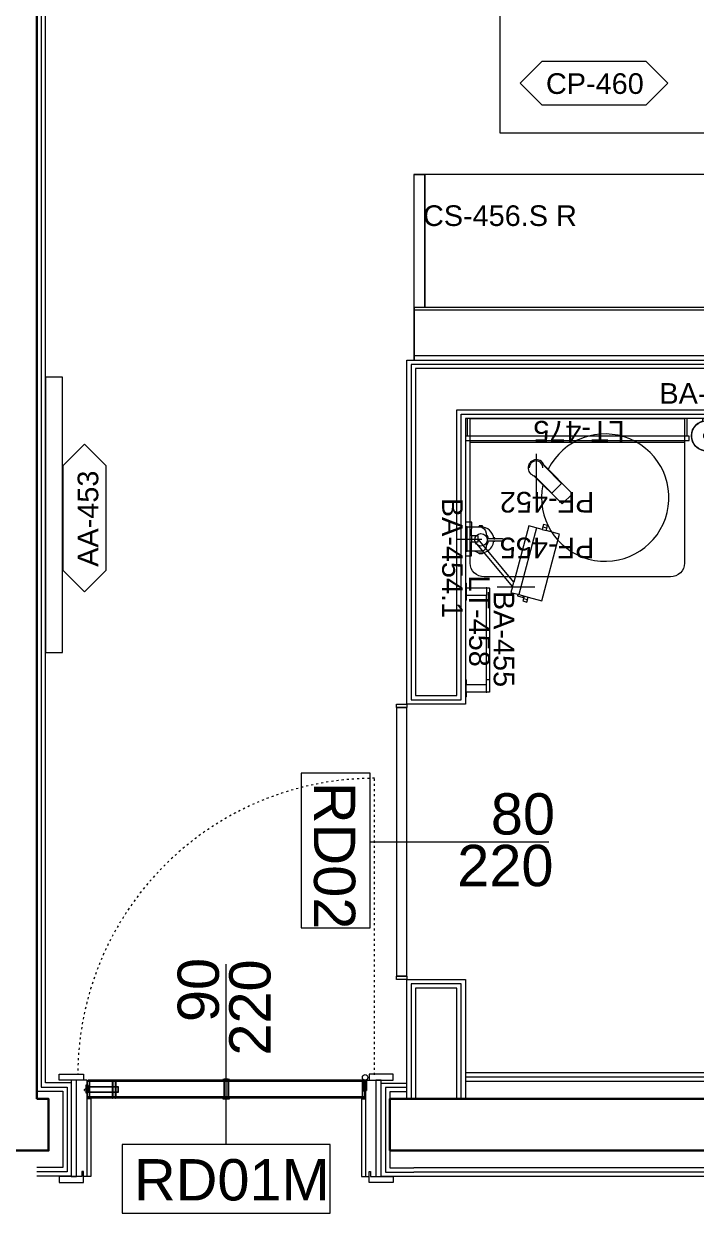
# Model space of a CAD drawing. Header units: centimetres. Extents: x 118932 to 154602, y -32682 to -23521.
# Drawn here: x 127534.4 to 127729.8, y -26105.2 to -25759.6 of the extents above; entities that cross this region are included whole.
import ezdxf

# ---------------------------------------------------------------- set-up
doc = ezdxf.new("R2010")
doc.units = ezdxf.units.CM
doc.header["$LTSCALE"] = 50
doc.header["$MEASUREMENT"] = 0
doc.linetypes.add('ACAD_ISO03W100', pattern=[30, 12, -18])
for name, color, linetype, lineweight, true_color in [('GEN_00_BL_Yazı', 7, 'Continuous', 0, 0x4f5250), ('GEN_02_TF_Islak Hacim', 7, 'Continuous', 5, 0x007cb0), ('GEN_02_TF_Kapı', 7, 'Continuous', 9, 0x4a3526), ('GEN_02_TF_Mobilya', 7, 'Continuous', 5, 0x745e3d), ('GEN_05_ML_Ahşap', 7, 'Continuous', 9, 0x745e3d), ('GEN_05_ML_Alçıpan-RefEdit0', 7, 'Continuous', 18, 0x008b29), ('GEN_05_ML_Alçıpan_giydirme', 7, 'Continuous', 18, 0x7ebab5), ('GEN_06_GR_Cam', 7, 'Continuous', 9, 0x6093ac), ('GEN_06_GR_İnce', 7, 'Continuous', 13, 0xb0b0a9), ('KALACAK DUVARLAR', 7, 'Continuous', 30, 0x005387)]:
    doc.layers.add(name, color=color, linetype=linetype, lineweight=lineweight, true_color=true_color)
doc.layers.add('GEN_02_TF_Halı', color=7, linetype='Continuous', lineweight=5, true_color=0x903373, transparency=0.8)
doc.styles.add('arial_1_18', font='arial.ttf', dxfattribs={"height": 0.2})
doc.styles.add('Arial_6', font='arial.ttf', dxfattribs={"height": 59.5325})

# ---------------------------------------------------------------- blocks, each defined once
blk = doc.blocks.new('level -1 d blok duvarlar')
at = {"layer": 'GEN_05_ML_Alçıpan-RefEdit0', "elevation": 0}
for points in [[(-1510.44, -627.2), (-1740.44, -627.2), (-1740.44, -710.2), (-1757.44, -710.2), (-1757.44, -610.2), (-1510.44, -610.2), (-1510.44, -612.7), (-1754.94, -612.7), (-1754.94, -707.7), (-1742.94, -707.7), (-1742.94, -624.7), (-1510.44, -624.7)], [(-1510.44, -611.45), (-1756.19, -611.45), (-1756.19, -708.95), (-1741.69, -708.95), (-1741.69, -625.95), (-1510.44, -625.95)], [(-1510.44, -627.2), (-1740.44, -627.2)], [(-1741.69, -824.81), (-1741.69, -791.45), (-1756.19, -791.45), (-1756.19, -824.81)]]:
    blk.add_lwpolyline(points, dxfattribs=at)
blk.add_lwpolyline([(-1742.94, -824.81), (-1742.94, -792.7), (-1754.94, -792.7), (-1754.94, -824.81), (-1757.44, -824.81), (-1757.44, -790.2), (-1740.44, -790.2), (-1740.44, -824.81)], close=True, dxfattribs=at)
at = {"layer": 'GEN_05_ML_Alçıpan_giydirme'}
for p, q in [((-1755.46, -844.83, 0), (-1492, -844.81, 0)), ((-1755.46, -846.08, 0), (-1492, -846.06, 0)), ((-1755.46, -847.33, 0), (-1492, -847.31, 0))]:
    blk.add_line(p, q, dxfattribs=at)
at = {"layer": 'GEN_05_ML_Alçıpan_giydirme', "elevation": 0}
for points in [[(-1785.98, -16.48), (-1864.99, -16.48), (-1864.94, -822.7), (-1857.44, -822.7), (-1857.44, -844.81), (-1865, -844.81)], [(-1784.73, -16.52), (-1784.73, -17.73), (-1863.74, -17.73), (-1863.69, -821.45), (-1856.19, -821.45), (-1856.19, -846.06), (-1865, -846.06)], [(-1865, -847.31), (-1854.94, -847.31), (-1854.94, -820.2), (-1862.44, -820.2), (-1862.49, -18.98), (-1783.48, -18.98), (-1783.48, -16.52)], [(-1585.99, -16.48), (-1507.94, -16.48), (-1507.94, -819.81), (-1740.44, -819.81)], [(-1587.24, -16.52), (-1587.24, -17.73), (-1509.19, -17.73), (-1509.19, -818.56), (-1740.44, -818.56)], [(-1588.49, -16.52), (-1588.49, -18.98), (-1510.44, -18.98), (-1510.44, -817.31), (-1740.44, -817.31)], [(-1755.44, -847.45), (-1764.94, -847.45), (-1764.94, -820.34), (-1757.44, -820.34)], [(-1757.44, -821.59), (-1763.69, -821.59), (-1763.69, -846.2), (-1755.44, -846.2)], [(-1757.44, -822.84), (-1762.44, -822.84), (-1762.44, -844.95), (-1755.44, -844.95)]]:
    blk.add_lwpolyline(points, dxfattribs=at)
blk = doc.blocks.new('KALACAK DUVARLAR LEVEL -1 D BLOK')
at = {"layer": 'KALACAK DUVARLAR', "elevation": 0}
for points in [[(-1221.94, 549.96), (-1218.49, 549.96), (-1218.49, 534.96), (-1242.44, 534.96), (-1242.44, 549.96), (-1236.94, 549.96), (-1236.94, 1352.39), (-1221.94, 1352.39)], [(-1119.4, 534.96), (-844.94, 534.96), (-844.94, 549.96), (-1119.4, 549.96)]]:
    blk.add_lwpolyline(points, close=True, dxfattribs=at)
blk = doc.blocks.new('Electric_Mirror-radiance - LT-475 ELETRIC MIRROR SINGLE-16191852-TYPE J')
at = {"layer": 'GEN_02_TF_Mobilya', "lineweight": 13}
for p, q in [((-312.3, 69.8), (312.3, 69.8)), ((-312.3, 69.8), (-312.3, 63.5)), ((312.3, 63.5), (312.3, 69.8)), ((325, 63.5), (-325, 63.5)), ((-325, 63.5), (-325, 50.8)), ((-325, 50.8), (325, 50.8)), ((-318.7, 50.8), (-318.7, 0)), ((318.7, 50.8), (318.7, 0)), ((325, 50.8), (325, 63.5)), ((-318.7, 0), (318.7, 0))]:
    blk.add_line(p, q, dxfattribs=at)
at = {"layer": 'GEN_00_BL_Yazı', "insert": (127.8, 5.9, 0), "char_height": 60, "width": 265.421, "attachment_point": 9, "style": 'Arial_6'}
blk.add_mtext('LT-475', dxfattribs=at)
blk = doc.blocks.new('makeup mirror 16__hcr07922_rfa - LT-458 SHAVING MIRROR-14453733-TYPE J')
at = {"layer": 'GEN_00_BL_Yazı'}
blk.add_line((48117.6, 10856), (48007.7, 10856), dxfattribs=at)
at = {"layer": 'GEN_02_TF_Islak Hacim'}
for p, q in [((47933.7, 11045.1), (47915.6, 11045.1)), ((47915.6, 11045.1), (47915.6, 10946.6)), ((47933.6, 11005.1), (47933.7, 11045.1)), ((48099.6, 11034.3), (48055.8, 10870.9)), ((48122.1, 11028.3), (48070.2, 10834.5)), ((48138.4, 11023.9), (48099.6, 11034.3)), ((48142.1, 11038.5), (48138.4, 11023.9)), ((48140.3, 11031.2), (48151.9, 11028.1)), ((48153.7, 11035.3), (48142.1, 11038.5)), ((48150, 11020.8), (48153.7, 11035.3)), ((47952.7, 11005.1), (47933.6, 11005.1)), ((47933.6, 11005.1), (47933.6, 10988)), ((47952.6, 10988), (47952.7, 10995)), ((47952.7, 10995), (47952.7, 11005.1)), ((48055.8, 10870.9), (47952.7, 10995)), ((48137, 10816.6), (48188.9, 11010.4)), ((48138.4, 11023.9), (48150, 11020.8)), ((48188.9, 11010.4), (48150, 11020.8)), ((47933.6, 10946.6), (47933.6, 10988)), ((47933.6, 10988), (47942.9, 10988)), ((47942.9, 10988), (48052, 10856.8)), ((47942.9, 10988), (47952.6, 10988)), ((47915.6, 10946.6), (47933.6, 10946.6)), ((48052, 10856.8), (48047.7, 10840.4)), ((48052, 10856.8), (48055.8, 10870.9)), ((48047.7, 10840.4), (48067.8, 10835.2)), ((48067.8, 10835.2), (48066.6, 10830.7)), ((48066.6, 10830.7), (48083.1, 10826.3)), ((48067.8, 10835.2), (48098.1, 10827.1)), ((48086.5, 10830.2), (48082.5, 10815.9)), ((48083.1, 10826.3), (48084.3, 10830.7)), ((48084.3, 10830.7), (48086.5, 10830.2)), ((48084.6, 10823.1), (48096.2, 10820)), ((48094.1, 10812.8), (48098.1, 10827.1)), ((48098.1, 10827.1), (48137, 10816.6)), ((48082.5, 10815.9), (48094.1, 10812.8))]:
    blk.add_line(p, q, dxfattribs=at)
at = {"layer": 'GEN_00_BL_Yazı', "insert": (47986.3, 10890.1), "char_height": 60, "width": 251.286, "attachment_point": 1, "rotation": 270, "style": 'Arial_6'}
blk.add_mtext('LT-458', dxfattribs=at)
blk = doc.blocks.new('Escobillero-pared_Tres-Max-tres_13463624 - BA-458 TOILET BRUSH HOLDER-14820998-TYPE J')
at = {"layer": 'GEN_00_BL_Yazı'}
blk.add_line((0, 50), (0, 88.6), dxfattribs=at)
at = {"layer": 'GEN_02_TF_Islak Hacim'}
for p, q in [((-10, 42.3), (-10, 50)), ((-10, 50), (10, 50)), ((10, 50), (-10, 50)), ((-10, 42.3), (-10, 50)), ((10, 50), (10, 42.3)), ((10, 42.3), (10, 50))]:
    blk.add_line(p, q, dxfattribs=at)
for radius in [43.5, 8]:
    blk.add_circle((0, 0), radius, dxfattribs=at)
blk.add_arc((0, 0), 43.5, 103.2903, 76.7097, dxfattribs=at)
at = {"layer": 'GEN_00_BL_Yazı', "insert": (143, 153.2), "char_height": 60, "width": 265.421, "attachment_point": 3, "style": 'Arial_6'}
blk.add_mtext('BA-458', dxfattribs=at)
blk = doc.blocks.new('Soap Dispenser - Trio - BA-454 SOAP DISPENSER -single-14380691-TYPE J')
at = {"layer": 'GEN_00_BL_Yazı'}
blk.add_line((1.1, -47.1), (1.1, 22.9), dxfattribs=at)
at = {"layer": 'GEN_02_TF_Islak Hacim', "flags": 128}
for points in [[(37.9, -5), (37.9, 0), (-33.1, 0), (-33.1, -5)], [(-38.5, -39.5), (-38.5, -49.5), (-40.9, -49.5), (-40.9, -39.5)], [(40.5, -49.5), (40.5, -39.5), (37.9, -39.5), (37.9, -49.5)], [(40.3, -39.5), (40.3, -49.5), (38.6, -49.5), (38.6, -39.5)], [(-4.4, -84.9), (-4.4, -83), (-3, -83), (-3, -84.9)], [(5.6, -84.9), (5.6, -83), (3, -83), (3, -84.9)]]:
    blk.add_lwpolyline(points, close=True, dxfattribs=at)
for points in [[(-9.8, -60.2), (-17.9, -60.2, -0.414214), (-33.1, -45), (-33.1, -5)], [(37.9, -5), (37.9, -40.2, -0.39688), (19.1, -60.2), (9.9, -60.2)], [(-3, -62.6), (-3, -102.6), (-3, -102.8), (-3, -103), (-3, -103.2), (-3, -103.4), (-3, -103.6), (-3, -103.8), (-3, -104), (-3, -104.2), (-3, -104.4), (-3, -104.5), (-3, -104.7), (-3, -104.9), (-3, -105.1), (-3, -105.2), (-3, -105.4), (-3, -105.6), (-3, -105.7), (-3, -105.9), (-3, -106), (-3, -106.2), (-3, -106.3), (-3, -106.4), (-3, -106.6), (-3, -106.7), (-3, -106.8), (-3, -106.9), (-3, -107), (-3, -107.1), (-3, -107.2), (-3, -107.6, 1), (3, -107.6), (3, -107.6), (3, -107.6), (3, -107.6), (3, -107.5), (3, -107.5), (3, -107.4), (3, -107.4), (3, -107.3), (3, -107.3), (3, -107.2), (3, -107.1), (3, -107), (3, -106.9), (3, -106.8), (3, -106.7), (3, -106.6), (3, -106.5), (3, -106.4), (3, -106.2), (3, -106.1), (3, -105.9), (3, -105.8), (3, -105.6), (3, -105.5), (3, -105.3), (3, -105.1), (3, -104.9), (3, -104.8), (3, -104.6), (3, -104.4), (3, -104.2), (3, -104), (3, -103.8), (3, -103.6), (3, -103.4), (3, -103.2), (3, -103), (3, -102.8), (3, -102.6), (3, -102.6), (3, -62.6)]]:
    blk.add_lwpolyline(points, format="xyb", dxfattribs=at)
for points in [[(-37.2, -49.5), (-40.9, -49.5), (-40.9, -39.5), (-37.1, -39.5)], [(-3, -82.3), (-3, -85), (-4.4, -85), (-4.4, -82.2)], [(3, -82.3), (3, -85), (5.6, -85), (5.6, -82)]]:
    blk.add_lwpolyline(points, dxfattribs=at)
at = {"layer": 'GEN_02_TF_Islak Hacim'}
blk.add_circle((0, -45), 18.2, dxfattribs=at)
for radius, start, end in [(37.5, 152.0898, 265.4435), (22, 224.0164, 262.212), (37.5, 274.5565, 1.1736), (22, 277.788, 316.0936)]:
    blk.add_arc((0, -45), radius, start, end, dxfattribs=at)
at = {"layer": 'GEN_00_BL_Yazı', "insert": (122.2, 7.7), "char_height": 60, "width": 331.384, "attachment_point": 1, "rotation": 180, "style": 'Arial_6'}
blk.add_mtext('BA-454.1', dxfattribs=at)
blk = doc.blocks.new('pf 455 right')
at = {"layer": 'GEN_02_TF_Islak Hacim', "color": 6}
for p, q in [((-42.67, -10.23), (-42.66, -20.59)), ((-42.67, -14.31), (-42.67, -24.66))]:
    blk.add_line(p, q, dxfattribs=at)
blk.add_lwpolyline([(0.35, 0), (0.35, -42, -0.414214), (-3.65, -46), (-57.85, -46, -0.414214), (-61.85, -42), (-61.85, 0)], format="xyb", close=True, dxfattribs=at)
for points in [[(-40.76, -19.24, 15.407853), (-39.2, -14.72)], [(-40.74, -14.27, 1), (-44.74, -14.27, 1)]]:
    blk.add_lwpolyline(points, format="xyb", dxfattribs=at)
for points in [[(-40.45, -13.46), (-32.17, -21.82), (-35.12, -24.77), (-43.53, -16.53)], [(-40.33, -13.87), (-35.32, -18.88), (-38.15, -21.7), (-43.22, -16.63)]]:
    blk.add_lwpolyline(points, dxfattribs=at)
blk.add_arc((-42.67, -14.31), 2.38, 10.5974, 256.7961, dxfattribs=at)
at = {"layer": 'GEN_00_BL_Yazı', "char_height": 6, "width": 26.0709, "attachment_point": 1, "rotation": 180.0073, "style": 'Arial_6'}
for s, insert in [('PF-452', (-25.77, -27.29)), ('PF-455', (-25.8, -40.58))]:
    blk.add_mtext(s, dxfattribs=dict(at, insert=insert))
blk = doc.blocks.new('BA 455 towel bar')
at = {"layer": 'GEN_02_TF_Islak Hacim', "lineweight": 13}
for p, q in [((-6828.6, -32310.9), (-6828.6, -32309.7)), ((-6777.8, -32309.7), (-6828.6, -32309.7)), ((-6813.8, -32311.7), (-6827.8, -32311.7)), ((-6814.6, -32370.2), (-6814.6, -32312.5)), ((-6813.8, -32311.7), (-6792.5, -32311.7)), ((-6778.6, -32311.7), (-6792.5, -32311.7)), ((-6791.7, -32312.5), (-6791.7, -32370.2)), ((-6777.8, -32309.7), (-6777.8, -32310.9)), ((-6547.5, -32310.9), (-6547.5, -32309.7)), ((-6496.7, -32309.7), (-6547.5, -32309.7)), ((-6532.7, -32311.7), (-6546.7, -32311.7)), ((-6533.5, -32370.2), (-6533.5, -32312.5)), ((-6511.4, -32311.7), (-6532.7, -32311.7)), ((-6497.5, -32311.7), (-6511.4, -32311.7)), ((-6510.6, -32312.5), (-6510.6, -32370.2)), ((-6496.7, -32309.7), (-6496.7, -32310.9)), ((-6814.6, -32379.1), (-6814.6, -32371.8)), ((-6813.8, -32371), (-6792.6, -32371)), ((-6511.5, -32379.9), (-6813.8, -32379.9)), ((-6792.6, -32371), (-6532.7, -32371)), ((-6777.8, -32371), (-6777.8, -32379.9)), ((-6547.5, -32379.9), (-6547.5, -32371)), ((-6511.5, -32371), (-6532.7, -32371)), ((-6510.6, -32371.8), (-6510.6, -32379.1))]:
    blk.add_line(p, q, dxfattribs=at)
for centre, radius, start, end in [((-6827.8, -32310.9), 0.797, 180, 270), ((-6813.8, -32312.5), 0.804, 90, 180), ((-6792.5, -32312.5), 0.804, 0, 90), ((-6778.6, -32310.9), 0.797, 270, 0), ((-6546.7, -32310.9), 0.797, 180, 270), ((-6532.7, -32312.5), 0.804, 90, 180), ((-6511.4, -32312.5), 0.804, 0, 90), ((-6497.5, -32310.9), 0.797, 270, 0), ((-6813.8, -32370.2), 0.814, 180, 270), ((-6813.8, -32371.8), 0.814, 90, 180), ((-6813.8, -32379.1), 0.82, 180, 270), ((-6792.6, -32370.2), 0.814, 270, 0), ((-6532.7, -32370.2), 0.814, 180, 270), ((-6511.5, -32370.2), 0.814, 270, 0), ((-6511.5, -32371.8), 0.814, 0, 90), ((-6511.5, -32379.1), 0.82, 270, 0)]:
    blk.add_arc(centre, radius, start, end, dxfattribs=at)
at = {"layer": 'GEN_00_BL_Yazı', "insert": (-6519.9, -32451.8), "char_height": 60, "width": 269.421, "attachment_point": 1, "rotation": 180, "style": 'Arial_6'}
blk.add_mtext('BA-455', dxfattribs=at)
blk = doc.blocks.new('LEVEL -1 ISLAK HACİM')
at = {"xscale": 0.1, "yscale": 0.1, "zscale": 0.1}
for name, p in [('Escobillero-pared_Tres-Max-tres_13463624 - BA-458 TOILET BRUSH HOLDER-14820998-TYPE J', (7655.14, 2581.47, 0)), ('makeup mirror 16__hcr07922_rfa - LT-458 SHAVING MIRROR-14453733-TYPE J', (2793.58, 1451.89, 0))]:
    blk.add_blockref(name, p, dxfattribs=at)
for name, p, xscale, yscale, zscale, rotation in [('Electric_Mirror-radiance - LT-475 ELETRIC MIRROR SINGLE-16191852-TYPE J', (7617.64, 2586.47, 0), 0.1, 0.1, 0.1, 180), ('Soap Dispenser - Trio - BA-454 SOAP DISPENSER -single-14380691-TYPE J', (7585.14, 2551.23, 0), 0.1000000000000063, 0.1000000000000063, 0.1000000000000063, 90), ('BA 455 towel bar', (4354.17, 3188.39, 0), 0.1000000000000057, 0.1000000000000057, 0.1000000000000057, 90)]:
    blk.add_blockref(name, p, dxfattribs=dict(xscale=xscale, yscale=yscale, zscale=zscale, rotation=rotation))
blk.add_blockref('pf 455 right', (7648.39, 2586.47, 0))
blk = doc.blocks.new('FFE-Tag')
at = {"color": 0}
blk.add_wipeout([(-8.76, 0), (-6.19, 2.57), (6.19, 2.57), (8.76, 0), (6.19, -2.57), (-6.19, -2.57)], dxfattribs=at).dxf.layer = 'GEN_00_BL_Yazı'
at = {"layer": 'GEN_00_BL_Yazı', "color": 0}
for p, q in [((-8.76, 0), (-6.19, 2.57)), ((6.19, 2.57), (-6.19, 2.57)), ((8.76, 0), (6.19, 2.57)), ((-8.76, 0), (-6.19, -2.57)), ((8.76, 0), (6.19, -2.57)), ((-6.19, -2.57), (6.19, -2.57))]:
    blk.add_line(p, q, dxfattribs=at)
blk = doc.blocks.new('CP-460_420(W)x2(H)x220(D)')
at = {"layer": 'GEN_00_BL_Yazı', "xscale": 2.448801272789196, "yscale": 2.448801272789196, "zscale": 2.448801272789196}
blk.add_blockref('FFE-Tag', (0, 0), dxfattribs=at)
at = {"layer": 'GEN_00_BL_Yazı', "insert": (-14, 2.92), "char_height": 6, "attachment_point": 1, "style": 'Arial_6'}
blk.add_mtext('CP-460', dxfattribs=at)
blk = doc.blocks.new('AA-453_')
at = {"layer": 'GEN_00_BL_Yazı', "insert": (-0.22, -1.08), "char_height": 6, "attachment_point": 5, "style": 'Arial_6'}
blk.add_mtext('AA-453', dxfattribs=at)
blk = doc.blocks.new('*U752')
at = {"layer": 'GEN_00_BL_Yazı', "xscale": 2.448801272789173, "yscale": 2.448801272789173, "zscale": 2.448801272789173}
blk.add_blockref('FFE-Tag', (0.87, 11.3), dxfattribs=at)
blk.add_lwpolyline([(-40, 0), (40, 0), (40, 5), (-40, 5)], close=True)
at = {"rotation": 180}
blk.add_blockref('AA-453_', (0.87, 11.31), dxfattribs=at)
blk = doc.blocks.new('CS-456.S R')
at = {"layer": 'GEN_00_BL_Yazı', "insert": (-0.19, -0.75), "char_height": 6, "attachment_point": 5, "style": 'Arial_6'}
blk.add_mtext('CS-456.S R', dxfattribs=at)
blk = doc.blocks.new('CS-456.S R MİNİBAR')
at = {"layer": 'GEN_02_TF_Mobilya'}
for p, q in [((-142.4, 53.97), (-139.23, 53.97)), ((-139.23, 53.97), (-142.4, 53.97)), ((-142.4, 53.97), (-142.4, 0)), ((-139.23, 53.97), (-139.23, 15.24)), ((-139.23, 53.97), (-139.23, 15.24)), ((-139.23, 15.24), (-139.23, 53.97)), ((-50.17, 53.97), (-139.23, 53.97)), ((-50.17, 53.97), (-139.23, 53.97)), ((-139.23, 15.24), (-139.23, 53.97)), ((0, 53.97), (-50.17, 53.97)), ((-50.17, 15.24), (-50.17, 53.97)), ((0, 53.97), (-50.17, 53.97)), ((-50.17, 15.24), (-50.17, 53.97)), ((-50.17, 53.97), (-50.17, 15.24)), ((-50.17, 53.97), (-50.17, 15.24)), ((0, 53.97), (0, 0)), ((0, 53.97), (0, 0)), ((-52.55, 15.24), (-142.24, 15.24)), ((-142.24, 14.6), (-142.24, 15.24)), ((-142.24, 14.6), (-142.24, 15.24)), ((-52.55, 15.24), (-142.24, 15.24)), ((-142.24, 14.6), (-52.55, 14.6)), ((-142.24, 1.27), (-142.24, 14.6)), ((-142.24, 14.6), (-52.55, 14.6)), ((-142.24, 1.27), (-142.24, 14.6)), ((-52.55, 15.24), (-52.55, 14.6)), ((-52.55, 15.24), (-52.55, 14.6)), ((-26.23, 15.24), (-52.55, 15.24)), ((-26.23, 15.24), (-52.55, 15.24)), ((-52.55, 14.72), (-26.23, 14.72)), ((-52.55, 14.72), (-26.23, 14.72)), ((-52.55, 14.6), (-52.55, 1.27)), ((-52.55, 14.6), (-52.55, 1.27)), ((-26.23, 15.24), (-26.23, 14.72)), ((-26.23, 15.24), (-26.23, 14.72)), ((-26.23, 14.72), (-26.23, 3.72)), ((-26.23, 14.72), (-26.23, 3.72)), ((-10.69, 10.35), (-10.37, 11.11)), ((-10.69, 10.35), (-10.37, 11.11)), ((-10.09, 10.95), (-10.38, 10.26)), ((-10.38, 10.26), (-10.09, 10.95)), ((-10.37, 11.11), (-9.87, 11.77)), ((-10.37, 11.11), (-9.87, 11.77)), ((-9.64, 11.55), (-10.09, 10.95)), ((-10.09, 10.95), (-9.64, 11.55)), ((-9.87, 11.77), (-9.21, 12.27)), ((-9.21, 12.27), (-9.87, 11.77)), ((-5.51, 11.43), (-9.73, 11.43)), ((-5.51, 11.43), (-9.73, 11.43)), ((-9.64, 11.55), (-9.05, 12)), ((-9.64, 11.55), (-9.05, 12)), ((-9.21, 12.27), (-8.44, 12.59)), ((-8.44, 12.59), (-9.21, 12.27)), ((-9.05, 12), (-8.36, 12.29)), ((-9.05, 12), (-8.36, 12.29)), ((-8.44, 12.59), (-7.62, 12.7)), ((-7.62, 12.7), (-8.44, 12.59)), ((-8.36, 12.29), (-7.62, 12.38)), ((-8.36, 12.29), (-7.62, 12.38)), ((-7.62, 12.7), (-6.8, 12.59)), ((-6.8, 12.59), (-7.62, 12.7)), ((-7.62, 12.38), (-6.88, 12.29)), ((-7.62, 12.38), (-6.88, 12.29)), ((-6.88, 12.29), (-6.19, 12)), ((-6.88, 12.29), (-6.19, 12)), ((-6.8, 12.59), (-6.03, 12.27)), ((-6.03, 12.27), (-6.8, 12.59)), ((-6.19, 12), (-5.6, 11.55)), ((-6.19, 12), (-5.6, 11.55)), ((-6.03, 12.27), (-5.37, 11.77)), ((-5.37, 11.77), (-6.03, 12.27)), ((-5.15, 10.95), (-5.6, 11.55)), ((-5.6, 11.55), (-5.15, 10.95)), ((-5.37, 11.77), (-4.87, 11.11)), ((-5.37, 11.77), (-4.87, 11.11)), ((-4.86, 10.26), (-5.15, 10.95)), ((-5.15, 10.95), (-4.86, 10.26)), ((-4.87, 11.11), (-4.55, 10.35)), ((-4.87, 11.11), (-4.55, 10.35)), ((-10.69, 10.35), (-10.8, 9.52)), ((-10.8, 9.52), (-10.69, 10.35)), ((-10.69, 8.7), (-10.8, 9.52)), ((-10.69, 8.7), (-10.8, 9.52)), ((-10.69, 8.7), (-10.37, 7.94)), ((-10.37, 7.94), (-10.69, 8.7)), ((-10.38, 10.26), (-10.48, 9.52)), ((-10.48, 9.52), (-10.38, 10.26)), ((-10.48, 9.52), (-10.38, 8.79)), ((-10.48, 9.52), (-10.38, 8.79)), ((-4.85, 8.89), (-10.39, 8.89)), ((-10.39, 8.89), (-4.85, 8.89)), ((-10.38, 8.79), (-10.09, 8.1)), ((-10.38, 8.79), (-10.09, 8.1)), ((-10.37, 7.94), (-9.87, 7.28)), ((-9.87, 7.28), (-10.37, 7.94)), ((-10.09, 8.1), (-9.64, 7.5)), ((-10.09, 8.1), (-9.64, 7.5)), ((-5.27, 7.94), (-9.97, 7.94)), ((-5.27, 7.94), (-9.97, 7.94)), ((-9.87, 7.28), (-9.21, 6.78)), ((-9.87, 7.28), (-9.21, 6.78)), ((-9.05, 7.05), (-9.64, 7.5)), ((-9.64, 7.5), (-9.05, 7.05)), ((-8.36, 6.76), (-9.05, 7.05)), ((-9.05, 7.05), (-8.36, 6.76)), ((-6.19, 7.05), (-6.88, 6.76)), ((-6.88, 6.76), (-6.19, 7.05)), ((-5.6, 7.5), (-6.19, 7.05)), ((-6.19, 7.05), (-5.6, 7.5)), ((-6.03, 6.78), (-5.37, 7.28)), ((-6.03, 6.78), (-5.37, 7.28)), ((-5.6, 7.5), (-5.15, 8.1)), ((-5.6, 7.5), (-5.15, 8.1)), ((-5.37, 7.28), (-4.87, 7.94)), ((-4.87, 7.94), (-5.37, 7.28)), ((-5.15, 8.1), (-4.86, 8.79)), ((-5.15, 8.1), (-4.86, 8.79)), ((-4.87, 7.94), (-4.55, 8.7)), ((-4.55, 8.7), (-4.87, 7.94)), ((-4.76, 9.52), (-4.86, 10.26)), ((-4.86, 10.26), (-4.76, 9.52)), ((-4.86, 8.79), (-4.76, 9.52)), ((-4.76, 9.52), (-4.86, 8.79)), ((-4.55, 10.35), (-4.45, 9.52)), ((-4.55, 10.35), (-4.45, 9.52)), ((-4.55, 8.7), (-4.45, 9.52)), ((-4.45, 9.52), (-4.55, 8.7)), ((-26.23, 3.72), (-52.55, 3.72)), ((-26.23, 3.72), (-52.55, 3.72)), ((-26.23, 3.81), (-3.18, 3.81)), ((-26.23, 3.81), (-3.18, 3.81)), ((-26.23, 3.72), (-26.23, 2.67)), ((-26.23, 3.72), (-26.23, 2.67)), ((-9.21, 6.78), (-8.44, 6.46)), ((-9.21, 6.78), (-8.44, 6.46)), ((-8.44, 6.46), (-7.62, 6.35)), ((-8.44, 6.46), (-7.62, 6.35)), ((-7.62, 6.67), (-8.36, 6.76)), ((-8.36, 6.76), (-7.62, 6.67)), ((-6.88, 6.76), (-7.62, 6.67)), ((-7.62, 6.67), (-6.88, 6.76)), ((-7.62, 6.35), (-6.8, 6.46)), ((-7.62, 6.35), (-6.8, 6.46)), ((-6.8, 6.46), (-6.03, 6.78)), ((-6.8, 6.46), (-6.03, 6.78)), ((-3.18, 3.81), (-3.18, 3.17)), ((-3.18, 3.17), (-3.18, 3.81)), ((-142.4, 0), (-142.24, 0)), ((-142.4, 0), (-142.24, 0)), ((-142.24, 0), (-142.24, 1.27)), ((-142.24, 0), (-142.24, 1.27)), ((-52.55, 1.27), (-142.24, 1.27)), ((-52.55, 1.27), (-142.24, 1.27)), ((-142.24, 0), (-52.55, 0)), ((-142.24, 0), (-52.55, 0)), ((-52.55, 2.67), (-26.23, 2.67)), ((-52.55, 2.67), (-26.23, 2.67)), ((-52.55, 1.27), (-52.55, 0)), ((-52.55, 1.27), (-52.55, 0)), ((-3.18, 3.17), (-26.23, 3.17)), ((-3.18, 3.17), (-26.23, 3.17)), ((-52.55, 0), (0, 0)), ((-52.55, 0), (0, 0))]:
    blk.add_line(p, q, dxfattribs=at)
at = {"layer": 'KALACAK DUVARLAR'}
blk.add_blockref('CS-456.S R', (-117.2, 42.68), dxfattribs=at)
blk = doc.blocks.new('PPBamako_Level-1_TefrisOda')
blk.add_blockref('CP-460_420(W)x2(H)x220(D)', (-1710.57, -541.86, 0))
at = {"layer": 'GEN_02_TF_Mobilya', "rotation": 270}
blk.add_blockref('*U752', (-1869.96, -667.29), dxfattribs=at)
at = {"layer": 'KALACAK DUVARLAR'}
blk.add_blockref('CS-456.S R MİNİBAR', (-1620.55, -622.29, 0), dxfattribs=at)
at = {"layer": 'GEN_02_TF_Halı', "elevation": 0}
blk.add_lwpolyline([(-1737.95, -556.29), (-1517.95, -556.29), (-1517.95, -56.29), (-1737.95, -56.29)], close=True, dxfattribs=at)
blk = doc.blocks.new('*U758')
at = {"layer": 'GEN_02_TF_Kapı'}
for p, q in [((-85.5, 0), (-90, 0)), ((-85.5, 0), (-85.5, -28)), ((-4.8, 0), (-85.2, 0)), ((-85.2, -5.2), (-85.2, 0)), ((-78.07, 0), (-78.07, -5.2, 0)), ((-77.07, 0), (-77.07, -5.2, 0)), ((-45.7, 0), (-45.7, -5.2, 0)), ((-44.31, 0), (-44.31, -5.2, 0)), ((-5.1, 0.14), (-5.1, -3)), ((-4.8, 0.01), (-4.8, -3)), ((-4.8, -5.2), (-4.8, 0)), ((-4.5, 0.01), (-4.5, -3)), ((-4.5, 0), (-4.5, -28)), ((-4.5, 0), (0, 0)), ((-4.2, 0.14), (-4.2, -3)), ((-86.2, -2.73), (-85.2, -2.06)), ((-86.2, -2.99), (-86.2, -2.73)), ((-86.2, -2.99), (-85.2, -3.11)), ((-85.8, -1.47), (-85.8, -2.46)), ((-85.7, -1.47), (-85.8, -1.47)), ((-85.8, -3.04), (-85.8, -3.69)), ((-85.18, -2.6), (-85.5, -2.26)), ((-85.18, -2.6), (-85.5, -2.26)), ((-85.18, -2.6), (-85.5, -3.01)), ((-4.8, -0.4), (-85.2, -0.4)), ((-85.2, -2.06), (-85.2, -3.11)), ((-85.2, -2.54), (-85.2, -2.12)), ((-85.18, -2.54), (-85.2, -2.54)), ((-85.2, -2.55), (-85.18, -2.55)), ((-85.2, -2.65), (-85.2, -2.55)), ((-85.2, -2.65), (-85.18, -2.65)), ((-85.2, -3.08), (-85.2, -2.66)), ((-85.18, -2.66), (-85.2, -2.66)), ((-85.2, -3.11), (-85.2, -2.99)), ((-85.18, -2.1), (-84.82, -2.1)), ((-85.18, -2.54), (-85.18, -2.12)), ((-85.18, -2.12), (-84.82, -2.12)), ((-85.18, -2.45), (-85.18, -2.55)), ((-85.18, -2.45), (-85.07, -2.45)), ((-85.18, -2.65), (-85.18, -2.55)), ((-85.18, -2.65), (-85.18, -2.75)), ((-85.18, -3.08), (-85.18, -2.66)), ((-85.18, -2.75), (-85.07, -2.75)), ((-84.82, -3.08), (-85.18, -3.08)), ((-84.82, -3.1), (-85.18, -3.1)), ((-85.07, -2.12), (-85.07, -3.08)), ((-85.07, -2.45), (-85.07, -2.75)), ((-84.82, -2.12), (-84.82, -3.08)), ((-84.8, -2.12), (-84.8, -3.08)), ((-84.6, -4.8), (-84.6, -0.4)), ((-5.4, -4.8), (-5.4, -0.4)), ((-5.2, -2.12), (-5.2, -3.08)), ((-4.82, -2.1), (-5.18, -2.1)), ((-5.18, -3.1), (-4.82, -3.1)), ((-5.1, -3), (-4.8, -3)), ((-4.93, -2.12), (-4.93, -3.08)), ((-4.82, -2.45), (-4.93, -2.45)), ((-4.93, -2.45), (-4.93, -2.75)), ((-4.82, -2.75), (-4.93, -2.75)), ((-4.82, -2.6), (-4.5, -2.26)), ((-4.82, -2.6), (-4.5, -2.26)), ((-4.82, -2.45), (-4.82, -2.55)), ((-4.8, -2.55), (-4.82, -2.55)), ((-4.82, -2.65), (-4.82, -2.55)), ((-4.82, -2.6), (-4.5, -3.01)), ((-4.82, -2.65), (-4.82, -2.75)), ((-4.8, -2.65), (-4.82, -2.65)), ((-4.8, -2.54), (-4.8, -2.12)), ((-4.8, -2.65), (-4.8, -2.55)), ((-4.8, -3.08), (-4.8, -2.66)), ((-4.5, -3), (-4.2, -3)), ((-85.8, -3.69), (-85.7, -3.69)), ((-84.3, -5.4), (-85.5, -5.4)), ((-4.8, -4.8), (-85.2, -4.8)), ((-4.8, -5.2), (-85.2, -5.2)), ((-84.3, -5.4), (-84.3, -28)), ((-44.41, -5.2), (-45.6, -5.2)), ((-5.7, -5.4), (-5.7, -28)), ((-5.7, -5.4), (-4.5, -5.4)), ((-86.5, -26.5), (-86.9, -26.5)), ((-86.9, -26.5), (-86.9, -28)), ((-86.5, -28), (-86.5, -26.5)), ((-3.5, -28), (-3.5, -26.5)), ((-3.5, -26.5), (-3.1, -26.5)), ((-3.1, -26.5), (-3.1, -28)), ((-84.3, -28), (-86.5, -28)), ((-5.7, -28), (-3.5, -28)), ((-3.1, -28), (0, -28))]:
    blk.add_line(p, q, dxfattribs=at)
at = {"layer": 'GEN_02_TF_Kapı', "linetype": 'ACAD_ISO03W100', "ltscale": 0.001, "elevation": 0}
blk.add_lwpolyline([(-1.89, 1.5), (-1.89, 87.72, 0.414214), (-88.11, 1.5)], format="xyb", dxfattribs=at)
at = {"layer": 'GEN_02_TF_Kapı'}
for points in [[(-86.5, 0), (-93.5, 0), (-93.5, 1.75), (-86.5, 1.75)], [(-88.5, 0), (-90, 0), (-90, -28), (-88.5, -28)], [(-77.97, 0), (-78.07, 0), (-78.07, -5.2), (-77.97, -5.2)], [(-78.07, 0), (-77.97, 0), (-77.97, -5.2), (-78.07, -5.2)], [(-77.17, -5.2), (-77.97, -5.2), (-77.97, 0), (-77.17, 0)], [(-77.17, 0), (-77.07, 0), (-77.07, -5.2), (-77.17, -5.2)], [(-77.07, 0), (-77.17, 0), (-77.17, -5.2), (-77.07, -5.2)], [(-46, 0), (-44, 0), (-44, 0.2), (-44.4, 0.3), (-45.6, 0.3), (-46, 0.2)], [(-45.6, 0), (-45.7, 0), (-45.7, -5.2), (-45.6, -5.2)], [(-45.6, -5.2), (-44.4, -5.2), (-44.4, 0), (-45.6, 0)], [(-44.41, 0), (-44.31, 0), (-44.31, -5.2), (-44.41, -5.2)], [(-3.5, 0), (3.5, 0), (3.5, 1.75), (-3.5, 1.75)], [(0, 0), (-1.5, 0), (-1.5, -28), (0, -28)], [(-85.7, -3.69), (-85.5, -3.69), (-85.5, -1.47), (-85.7, -1.47)], [(-85.2, -3.47), (-85, -3.47), (-85, -1.55), (-85.2, -1.55)], [(-76.25, -1.95), (-85.1, -1.95), (-85.1, -3.47), (-76.25, -3.47)], [(-76.35, -2.05), (-85, -2.05), (-85, -3.37), (-76.35, -3.37)], [(-46.01, -5.4), (-44.01, -5.4), (-44.01, -5.2), (-46.01, -5.2)]]:
    blk.add_lwpolyline(points, close=True, dxfattribs=at)
for points in [[(-4.8, -2.54), (-4.82, -2.54), (-4.82, -2.12), (-5.18, -2.12), (-5.18, -3.08), (-4.82, -3.08), (-4.82, -2.66), (-4.8, -2.66)], [(-86.9, -28), (-93.5, -28), (-93.5, -29.75), (-86.5, -29.75), (-86.5, -28)], [(-3.1, -28), (3.5, -28), (3.5, -29.75), (-3.5, -29.75), (-3.5, -28)]]:
    blk.add_lwpolyline(points, dxfattribs=at)
blk.add_circle((-4.65, 0.8), 0.8, dxfattribs=at)
for centre, start, end in [((-85.18, -2.12), 91.5433, 178.4567), ((-85.18, -3.08), 181.5433, 268.4567), ((-84.82, -2.12), 1.5433, 88.4567), ((-84.82, -3.08), 271.5433, 358.4567), ((-5.18, -2.12), 91.5433, 178.4567), ((-5.18, -3.08), 181.5433, 268.4567), ((-4.82, -2.12), 1.5433, 88.4567), ((-4.82, -3.08), 271.5433, 358.4567)]:
    blk.add_arc(centre, 0.0206, start, end, dxfattribs=at)
at = {"layer": 'GEN_05_ML_Ahşap'}
blk.add_lwpolyline([(-45, -18.66), (-45, 33.75)], dxfattribs=at)
blk.add_lwpolyline([(-75.2, -38.66), (-14.8, -38.66), (-14.8, -18.66), (-75.2, -18.66)], close=True, dxfattribs=at)
at = {"layer": 'GEN_00_BL_Yazı', "char_height": 12, "attachment_point": 7, "rotation": 90, "style": 'arial_1_18'}
for s, insert in [('\\A1;90', (-46.95, 16.88, 0)), ('\\A1;220', (-31.95, 7.12, 0))]:
    blk.add_mtext_dynamic_manual_height_columns(s, width=3542.6897, gutter_width=1875, heights=[387.79], dxfattribs=dict(at, insert=insert))
at = {"layer": 'GEN_00_BL_Yazı', "insert": (-71.77, -35.12), "char_height": 12, "attachment_point": 7, "style": 'arial_1_18'}
blk.add_mtext_dynamic_manual_height_columns('\\A1;RD01M', width=3542.6897, gutter_width=1875, heights=[387.79], dxfattribs=at)
blk = doc.blocks.new('RD02')
at = {"layer": 'GEN_05_ML_Ahşap'}
blk.add_lwpolyline([(-40, -10.45), (-40, 41.25)], dxfattribs=at)
blk.add_lwpolyline([(-60, -30.72), (-15, -30.72), (-15, -10.72), (-60, -10.72)], close=True, dxfattribs=at)
at = {"layer": 'GEN_06_GR_Cam'}
for p, q in [((-79, -3), (-79, 0)), ((-1, 0), (-1, -3))]:
    blk.add_line(p, q, dxfattribs=at)
for points in [[(-80, 0), (-79, 0), (-79, -3), (-80, -3)], [(-1, -3), (-1, 0), (-79, 0), (-79, -3)], [(-1, 0), (0, 0), (0, -3), (-1, -3)]]:
    blk.add_lwpolyline(points, close=True, dxfattribs=at)
at = {"layer": 'GEN_00_BL_Yazı', "char_height": 12, "attachment_point": 7, "rotation": 90, "style": 'arial_1_18'}
for s, insert in [('\\A1;80', (-41.95, 24.37)), ('\\A1;220', (-26.95, 14.61))]:
    blk.add_mtext_dynamic_manual_height_columns(s, width=3542.6897, gutter_width=1875, heights=[387.79], dxfattribs=dict(at, insert=insert))
at = {"layer": 'GEN_00_BL_Yazı', "insert": (-57.42, -27.18), "char_height": 12, "attachment_point": 7, "style": 'arial_1_18'}
blk.add_mtext_dynamic_manual_height_columns('\\A1;RD02', width=3542.6897, gutter_width=1875, heights=[387.79], dxfattribs=at)
blk = doc.blocks.new('LEVEL -1 KAPILAR')
at = {"color": 1, "rotation": 270}
blk.add_blockref('RD02', (-171.81, 2451.43, 0), dxfattribs=at)
blk.add_blockref('*U758', (-179.31, 2422.18, 0))

msp = doc.modelspace()

# ---------------------------------------------------------------- block references
msp.add_blockref('KALACAK DUVARLAR LEVEL -1 D BLOK', (128760.11, -26621.94))
at = {"color": 254, "true_color": 0xddb3d4}
msp.add_blockref('level -1 d blok duvarlar', (129403.17, -25247.06, 0), dxfattribs=at)

# ---------------------------------------------------------------- next in the draw order: block references
at = {"color": 1}
msp.add_blockref('LEVEL -1 ISLAK HACİM', (120077.58, -28460.75, 0), dxfattribs=at)

# ---------------------------------------------------------------- next in the draw order: block references
msp.add_blockref('PPBamako_Level-1_TefrisOda', (129410.67, -25234.99, 0))

# ---------------------------------------------------------------- next in the draw order: block references
at = {"layer": 'GEN_06_GR_İnce'}
msp.add_blockref('LEVEL -1 KAPILAR', (127817.53, -28488.7), dxfattribs=at)

doc.saveas('drawing.dxf')
